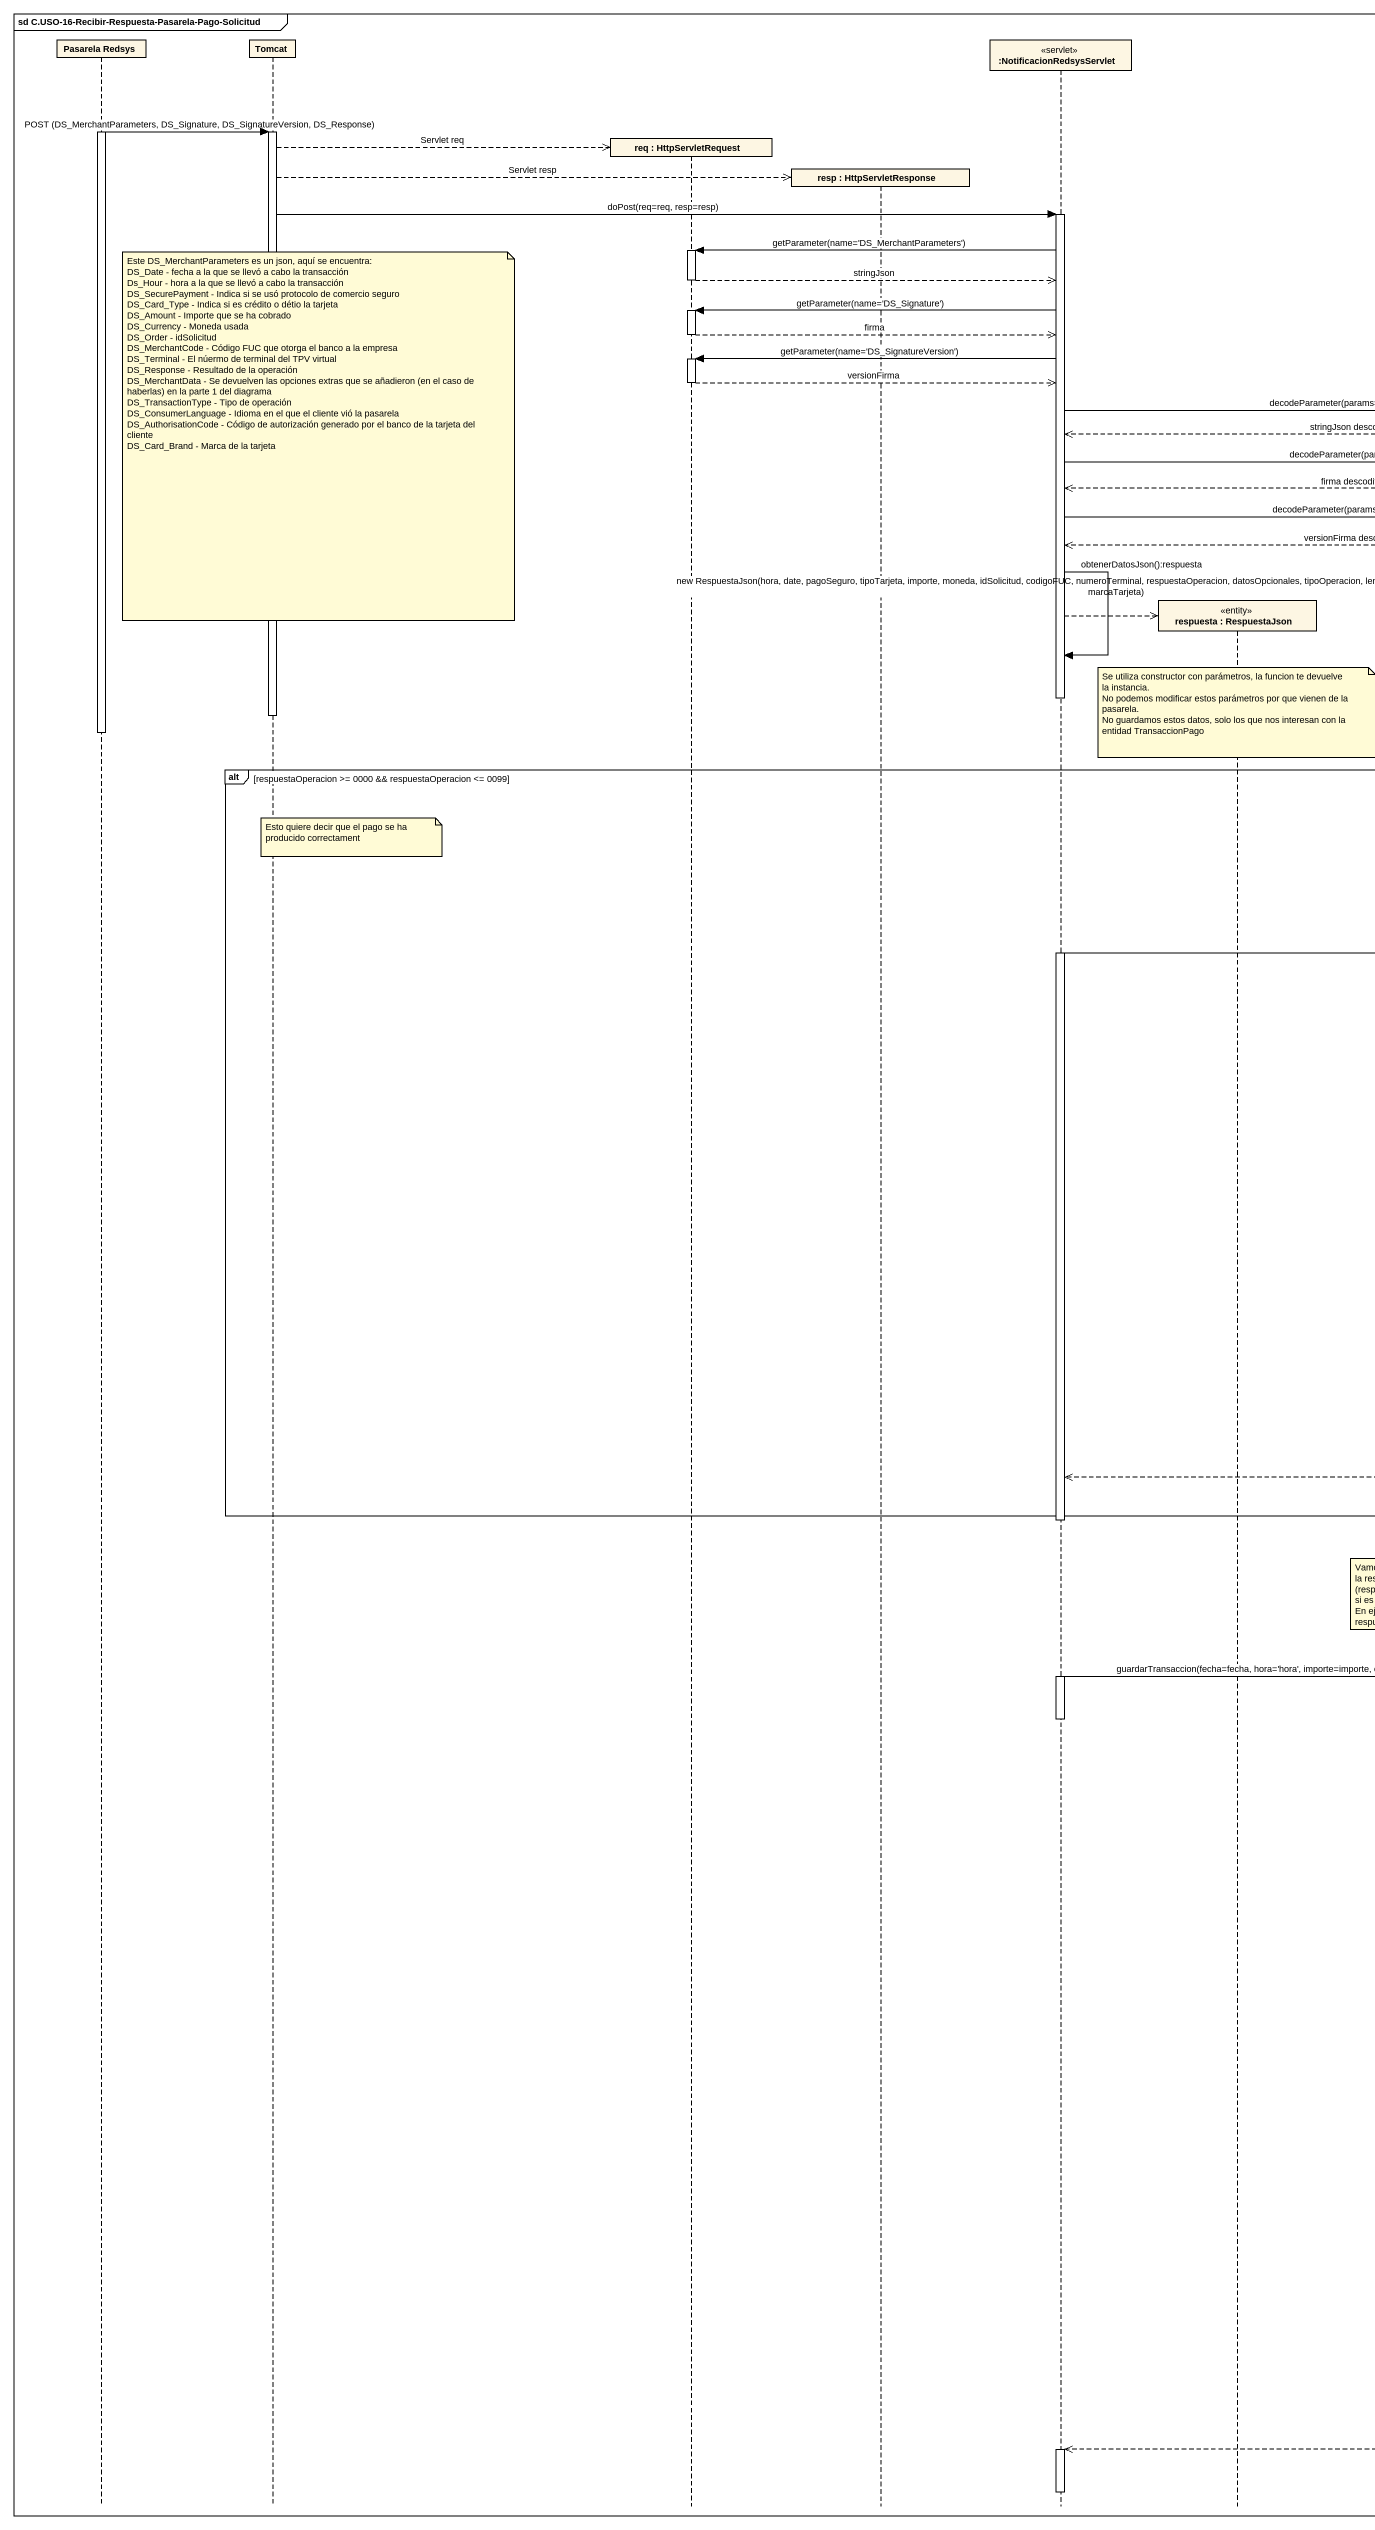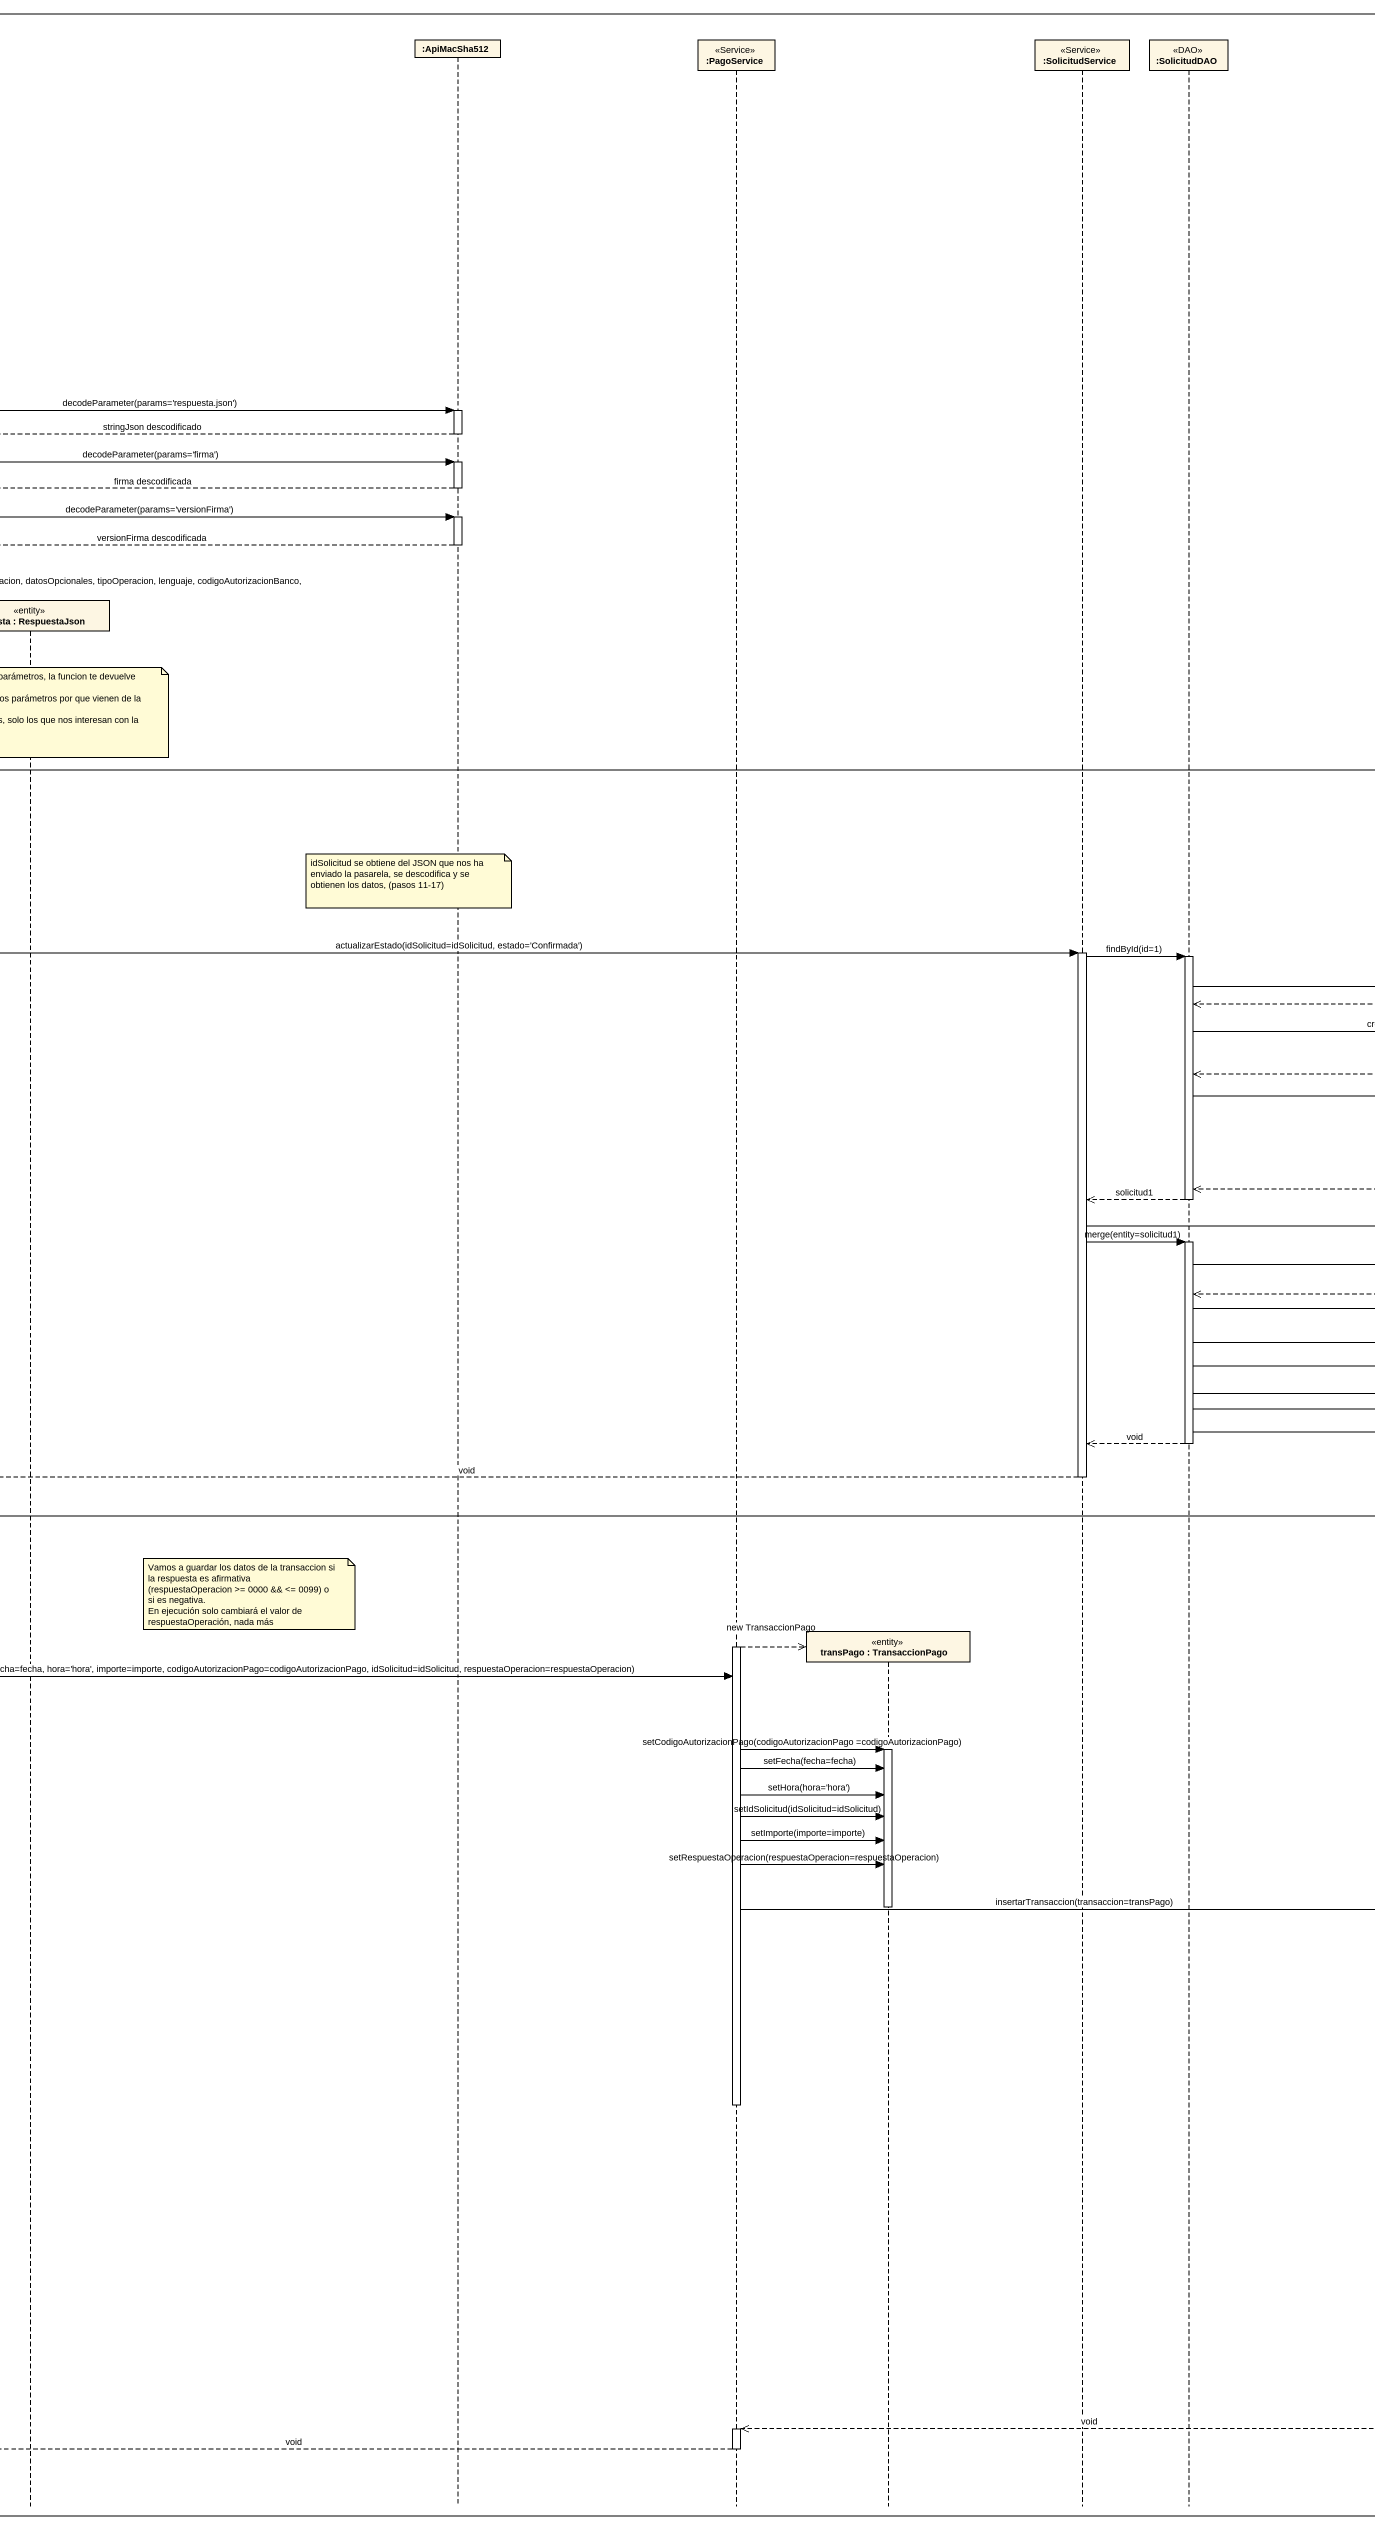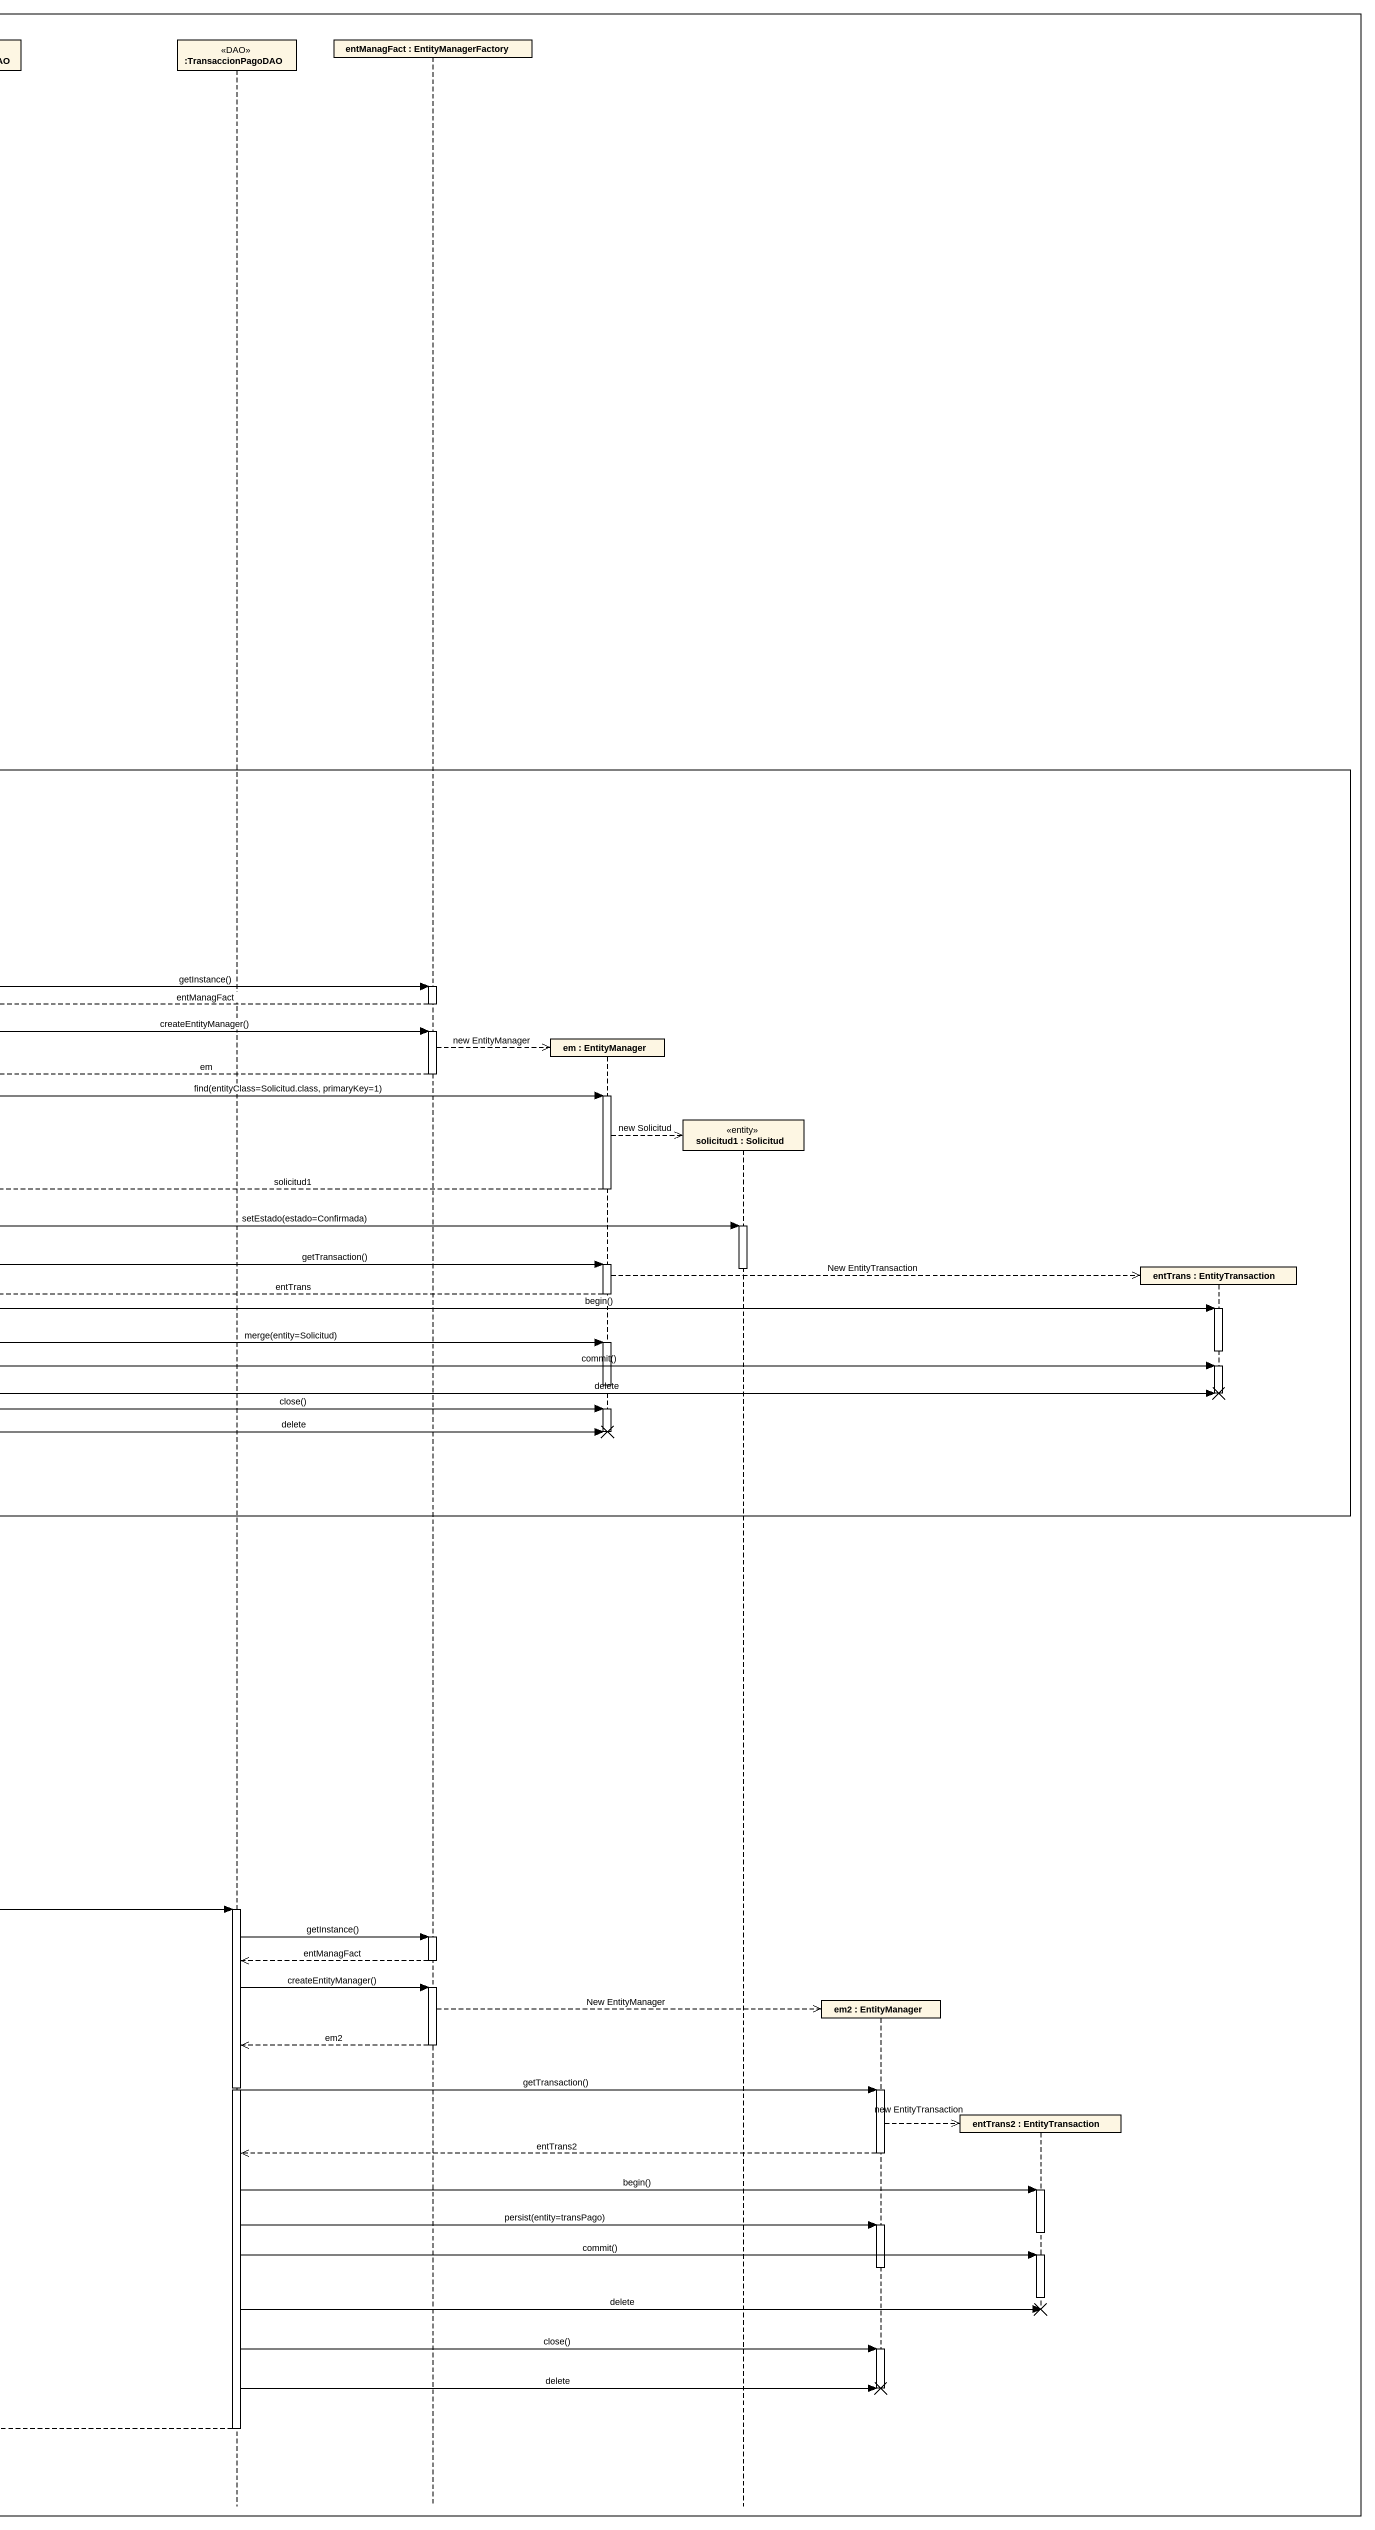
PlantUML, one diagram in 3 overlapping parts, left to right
@startuml
mainframe sd C.USO-16-Recibir-Respuesta-Pasarela-Pago-Solicitud
hide footbox
participant "Pasarela Redsys" as Pasarela_Redsys
participant Tomcat
participant "req : HttpServletRequest" as req
participant "resp : HttpServletResponse" as resp
participant ":NotificacionRedsysServlet" as NotificacionRedsysServlet <<servlet>>
participant "respuesta : RespuestaJson" as respuesta <<entity>>
participant ":ApiMacSha512" as ApiMacSha512
participant ":PagoService" as PagoService <<Service>>
participant "transPago : TransaccionPago" as transPago <<entity>>
participant ":SolicitudService" as SolicitudService <<Service>>
participant ":SolicitudDAO" as SolicitudDAO <<DAO>>
participant ":TransaccionPagoDAO" as TransaccionPagoDAO <<DAO>>
participant "entManagFact : EntityManagerFactory" as entManagFact
participant "em : EntityManager" as em
participant "solicitud1 : Solicitud" as solicitud1 <<entity>>
participant "em2 : EntityManager" as em2
participant "entTrans2 : EntityTransaction" as entTrans2
participant "entTrans : EntityTransaction" as entTrans

activate Pasarela_Redsys
Pasarela_Redsys -> Tomcat : POST (DS_MerchantParameters, DS_Signature, DS_SignatureVersion, DS_Response)
activate Tomcat
Tomcat -->> req ** : Servlet req
Tomcat -->> resp ** : Servlet resp
Tomcat -> NotificacionRedsysServlet : doPost(req=req, resp=resp)
activate NotificacionRedsysServlet
NotificacionRedsysServlet -> req : getParameter(name='DS_MerchantParameters')
activate req
req -->> NotificacionRedsysServlet : stringJson
deactivate req
NotificacionRedsysServlet -> req : getParameter(name='DS_Signature')
activate req
req -->> NotificacionRedsysServlet : firma
deactivate req
NotificacionRedsysServlet -> req : getParameter(name='DS_SignatureVersion')
activate req
req -->> NotificacionRedsysServlet : versionFirma
deactivate req
NotificacionRedsysServlet -> ApiMacSha512 : decodeParameter(params='respuesta.json')
activate ApiMacSha512
ApiMacSha512 -->> NotificacionRedsysServlet : stringJson descodificado
deactivate ApiMacSha512
note over Tomcat
  Este DS_MerchantParameters es un json, aquí se encuentra:
  DS_Date - fecha a la que se llevó a cabo la transacción
  Ds_Hour - hora a la que se llevó a cabo la transacción
  DS_SecurePayment - Indica si se usó protocolo de comercio seguro
  DS_Card_Type - Indica si es crédito o détio la tarjeta
  DS_Amount - Importe que se ha cobrado
  DS_Currency - Moneda usada
  DS_Order - idSolicitud
  DS_MerchantCode - Código FUC que otorga el banco a la empresa
  DS_Terminal - El núermo de terminal del TPV virtual
  DS_Response - Resultado de la operación
  DS_MerchantData - Se devuelven las opciones extras que se añadieron (en el caso de haberlas) en la parte 1 del diagrama
  DS_TransactionType - Tipo de operación
  DS_ConsumerLanguage - Idioma en el que el cliente vió la pasarela
  DS_AuthorisationCode - Código de autorización generado por el banco de la tarjeta del cliente
  DS_Card_Brand - Marca de la tarjeta
end note
NotificacionRedsysServlet -> ApiMacSha512 : decodeParameter(params='firma')
activate ApiMacSha512
ApiMacSha512 -->> NotificacionRedsysServlet : firma descodificada
deactivate ApiMacSha512
NotificacionRedsysServlet -> ApiMacSha512 : decodeParameter(params='versionFirma')
activate ApiMacSha512
ApiMacSha512 -->> NotificacionRedsysServlet : versionFirma descodificada
deactivate ApiMacSha512
NotificacionRedsysServlet -->> respuesta ** : new RespuestaJson(hora, date, pagoSeguro, tipoTarjeta, importe, moneda, idSolicitud, codigoFUC, numeroTerminal, respuestaOperacion, datosOpcionales, tipoOperacion, lenguaje, codigoAutorizacionBanco, marcaTarjeta)
NotificacionRedsysServlet -> NotificacionRedsysServlet : obtenerDatosJson():respuesta
note over respuesta
  Se utiliza constructor con parámetros, la funcion te devuelve la instancia.
  No podemos modificar estos parámetros por que vienen de la pasarela.
  No guardamos estos datos, solo los que nos interesan con la entidad TransaccionPago
end note
deactivate Tomcat
deactivate Pasarela_Redsys
alt respuestaOperacion >= 0000 && respuestaOperacion <= 0099
  note over Tomcat : Esto quiere decir que el pago se ha producido correctament
  note over ApiMacSha512 : idSolicitud se obtiene del JSON que nos ha enviado la pasarela, se descodifica y se obtienen los datos, (pasos 11-17)
  NotificacionRedsysServlet -> SolicitudService : actualizarEstado(idSolicitud=idSolicitud, estado='Confirmada')
  activate SolicitudService
  SolicitudService -> SolicitudDAO : findById(id=1)
  activate SolicitudDAO
  SolicitudDAO -> entManagFact : getInstance()
  activate entManagFact
  entManagFact -->> SolicitudDAO : entManagFact
  deactivate entManagFact
  SolicitudDAO -> entManagFact : createEntityManager()
  activate entManagFact
  entManagFact -->> em ** : new EntityManager
  entManagFact -->> SolicitudDAO : em
  deactivate entManagFact
  SolicitudDAO -> em : find(entityClass=Solicitud.class, primaryKey=1)
  activate em
  em -->> solicitud1 ** : new Solicitud
  em -->> SolicitudDAO : solicitud1
  deactivate em
  SolicitudDAO -->> SolicitudService : solicitud1
  deactivate SolicitudDAO
  SolicitudService -> solicitud1 : setEstado(estado=Confirmada)
  activate solicitud1
  SolicitudService -> SolicitudDAO : merge(entity=solicitud1)
  activate SolicitudDAO
  SolicitudDAO -> em : getTransaction()
  activate em
  deactivate solicitud1
  em -->> entTrans ** : New EntityTransaction
  em -->> SolicitudDAO : entTrans
  deactivate em
  SolicitudDAO -> entTrans : begin()
  activate entTrans
  SolicitudDAO -> em : merge(entity=Solicitud)
  activate em
  deactivate entTrans
  SolicitudDAO -> entTrans : commit()
  activate entTrans
  deactivate em
  SolicitudDAO -> entTrans !! : delete
  deactivate entTrans
  SolicitudDAO -> em : close()
  activate em
  SolicitudDAO -> em !! : delete
  deactivate em
  SolicitudDAO -->> SolicitudService : void
  deactivate SolicitudDAO
  SolicitudService -->> NotificacionRedsysServlet : void
  deactivate SolicitudService
end
deactivate NotificacionRedsysServlet
note left of ApiMacSha512
  Vamos a guardar los datos de la transaccion si la respuesta es afirmativa (respuestaOperacion >= 0000 && <= 0099) o si es negativa.
  En ejecución solo cambiará el valor de respuestaOperación, nada más
end note
activate PagoService
PagoService -->> transPago ** : new TransaccionPago
activate NotificacionRedsysServlet
NotificacionRedsysServlet -> PagoService : guardarTransaccion(fecha=fecha, hora='hora', importe=importe, codigoAutorizacionPago=codigoAutorizacionPago, idSolicitud=idSolicitud, respuestaOperacion=respuestaOperacion)
deactivate NotificacionRedsysServlet
PagoService -> transPago : setCodigoAutorizacionPago(codigoAutorizacionPago =codigoAutorizacionPago)
activate transPago
PagoService -> transPago : setFecha(fecha=fecha)
PagoService -> transPago : setHora(hora='hora')
PagoService -> transPago : setIdSolicitud(idSolicitud=idSolicitud)
PagoService -> transPago : setImporte(importe=importe)
PagoService -> transPago : setRespuestaOperacion(respuestaOperacion=respuestaOperacion)
deactivate transPago
PagoService -> TransaccionPagoDAO : insertarTransaccion(transaccion=transPago)
activate TransaccionPagoDAO
TransaccionPagoDAO -> entManagFact : getInstance()
activate entManagFact
entManagFact -->> TransaccionPagoDAO : entManagFact
deactivate entManagFact
TransaccionPagoDAO -> entManagFact : createEntityManager()
activate entManagFact
entManagFact -->> em2 ** : New EntityManager
entManagFact -->> TransaccionPagoDAO : em2
deactivate entManagFact
TransaccionPagoDAO -> em2 : getTransaction()
activate em2
deactivate PagoService
em2 -->> entTrans2 ** : new EntityTransaction
em2 -->> TransaccionPagoDAO : entTrans2
deactivate em2
TransaccionPagoDAO -> entTrans2 : begin()
activate entTrans2
TransaccionPagoDAO -> em2 : persist(entity=transPago)
activate em2
deactivate entTrans2
TransaccionPagoDAO -> entTrans2 : commit()
activate entTrans2
deactivate em2
deactivate entTrans2
TransaccionPagoDAO -> entTrans2 !! : delete
TransaccionPagoDAO -> em2 : close()
activate em2
TransaccionPagoDAO -> em2 !! : delete
deactivate em2
TransaccionPagoDAO -->> PagoService : void
deactivate TransaccionPagoDAO
activate PagoService
PagoService -->> NotificacionRedsysServlet : void
deactivate PagoService
activate NotificacionRedsysServlet
deactivate NotificacionRedsysServlet
@enduml
